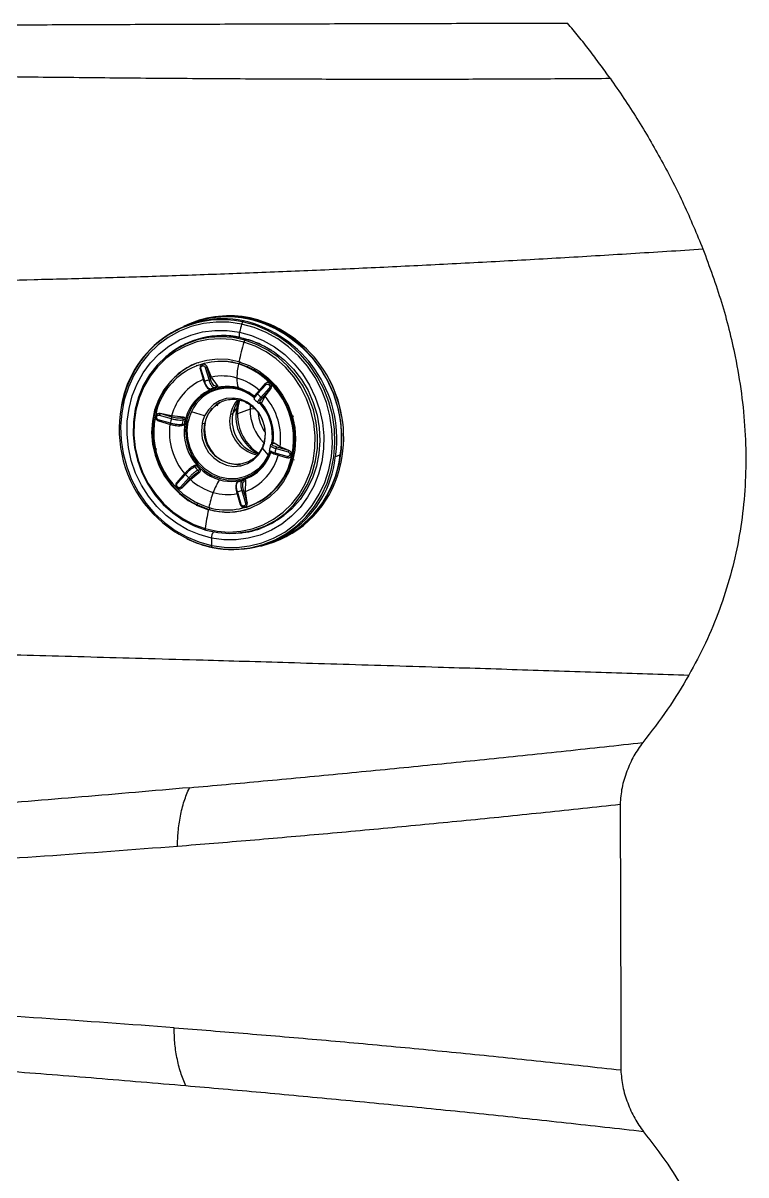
# Model space of a CAD drawing. Extents: x 939 to 1039, y 781 to 934.
# Drawn here: x 989.17 to 995.34, y 820.46 to 830.3 of the extents above; entities that cross this region are included whole.
import ezdxf

# ---------------------------------------------------------------- set-up
doc = ezdxf.new("R2010")
doc.units = 0
doc.header["$MEASUREMENT"] = 0
doc.layers.add('1', color=4, linetype='Continuous')

# ---------------------------------------------------------------- blocks, each defined once
blk = doc.blocks.new('Envoy')
at = {"layer": '1', "color": 3, "linetype": 'Continuous', "lineweight": 25}
for p, q in [((51.9738, 28.5681), (51.9325, 28.5535)), ((51.9869, 28.5768), (51.9725, 28.5717)), ((52.5181, 28.5911), (52.5037, 28.586)), ((51.9447, 28.4004), (51.9288, 28.3939)), ((52.4258, 28.424), (52.4094, 28.4175)), ((51.9984, 28.1997), (51.9913, 28.1969)), ((52.027, 28.1729), (52.0258, 28.1788)), ((52.0263, 28.1726), (52.0584, 28.064)), ((52.0654, 28.0658), (52.0333, 28.1744)), ((52.0452, 28.1983), (52.047, 28.1988)), ((52.0454, 28.2106), (52.0472, 28.2112)), ((52.07, 28.1849), (52.1021, 28.0763)), ((52.085, 28.1895), (52.0825, 28.195)), ((52.0825, 28.195), (52.0847, 28.1894)), ((52.0847, 28.1894), (52.085, 28.1895)), ((52.1168, 28.0808), (52.0847, 28.1894)), ((52.1242, 28.1021), (52.085, 28.1895)), ((52.1749, 28.0301), (52.1242, 28.1021)), ((52.5837, 28.0468), (52.5879, 28.0506)), ((52.1467, 28.0121), (52.1543, 28.0112)), ((52.1735, 28.0178), (52.1543, 28.0112)), ((52.1749, 28.0301), (52.1618, 28.0256)), ((52.5831, 28.0464), (52.5123, 27.9673)), ((52.5167, 27.9579), (52.5876, 28.037)), ((52.6162, 28.0079), (52.5453, 27.9287)), ((52.5576, 27.9219), (52.6285, 28.0011)), ((52.5809, 27.9378), (52.6288, 28.0011)), ((52.6135, 28.0369), (52.6149, 28.0355)), ((52.6243, 28.0463), (52.6257, 28.0449)), ((52.6319, 28.0057), (52.6285, 28.0011)), ((52.6285, 28.0011), (52.6288, 28.0011)), ((52.6288, 28.0011), (52.6319, 28.0057)), ((52.4549, 27.8619), (52.453, 27.8276)), ((52.537, 27.8798), (52.5524, 27.8842)), ((52.5541, 27.8862), (52.5413, 27.8825)), ((52.5541, 27.8862), (52.5809, 27.9378)), ((51.648, 27.7669), (51.6476, 27.765)), ((51.6549, 27.7611), (51.6553, 27.763)), ((51.6771, 27.7767), (51.7801, 27.7473)), ((51.6839, 27.7896), (51.678, 27.7905)), ((51.678, 27.7905), (51.6836, 27.7895)), ((51.6836, 27.7895), (51.6839, 27.7896)), ((51.7866, 27.7601), (51.6836, 27.7895)), ((51.7823, 27.7696), (51.6839, 27.7896)), ((51.8849, 27.7582), (51.7823, 27.7696)), ((51.8849, 27.7582), (51.8725, 27.753)), ((52.0639, 27.7699), (51.9512, 27.8047)), ((52.2845, 27.7825), (52.3051, 27.7904)), ((52.3051, 27.7904), (52.3385, 27.8376)), ((52.453, 27.8276), (52.3451, 27.7894)), ((52.4917, 27.8313), (52.453, 27.8276)), ((51.6708, 27.7273), (51.6654, 27.7294)), ((51.7719, 27.7077), (51.6689, 27.7371)), ((51.67, 27.7273), (51.773, 27.6978)), ((51.8722, 27.6963), (51.8901, 27.7014)), ((51.8992, 27.7457), (51.8808, 27.7381)), ((51.6488, 27.4941), (51.6506, 27.482)), ((52.558, 27.4916), (52.6081, 27.4346)), ((52.6539, 27.5383), (52.6383, 27.5318)), ((52.6449, 27.5323), (52.6573, 27.5375)), ((52.709, 27.5049), (52.6573, 27.5375)), ((52.6746, 27.4918), (52.7776, 27.4623)), ((52.7841, 27.4751), (52.6811, 27.5045)), ((52.7844, 27.4752), (52.709, 27.5049)), ((52.7844, 27.4752), (52.7841, 27.4751)), ((52.7841, 27.4751), (52.7895, 27.473)), ((52.7895, 27.473), (52.7844, 27.4752)), ((52.7694, 27.4227), (52.6664, 27.4521)), ((52.6675, 27.4423), (52.7705, 27.4129)), ((52.7769, 27.4119), (52.7713, 27.4129)), ((52.7916, 27.4384), (52.7912, 27.4364)), ((52.8057, 27.4366), (52.8053, 27.4347)), ((52.8096, 27.4344), (52.8171, 27.4369)), ((52.8203, 27.398), (52.8296, 27.3955)), ((53.1806, 27.4109), (53.1825, 27.4235)), ((53.1825, 27.4235), (53.1848, 27.442)), ((53.1825, 27.4235), (53.2237, 27.4381)), ((51.8967, 27.2801), (51.8258, 27.201)), ((51.8303, 27.1915), (51.9012, 27.2707)), ((51.9432, 27.2259), (52.0226, 27.2928)), ((51.9794, 27.3454), (51.9658, 27.3395)), ((51.9958, 27.3441), (51.9786, 27.3368)), ((52.0087, 27.3061), (52.0277, 27.3116)), ((52.0097, 27.289), (52.0226, 27.2928)), ((51.823, 27.1967), (51.8264, 27.2013)), ((51.833, 27.1625), (51.8316, 27.1639)), ((51.9297, 27.2415), (51.8589, 27.1624)), ((51.8712, 27.1556), (51.9421, 27.2347)), ((51.8715, 27.1557), (51.9432, 27.2259)), ((52.3667, 27.2148), (52.3498, 27.2086)), ((52.3885, 27.2197), (52.3833, 27.2146)), ((52.3885, 27.2197), (52.4077, 27.2265)), ((52.4027, 27.2115), (52.4158, 27.2161)), ((52.4132, 27.1254), (52.4158, 27.2161)), ((51.8274, 27.1572), (51.8288, 27.1558)), ((51.867, 27.1518), (51.8715, 27.1557)), ((51.8712, 27.1556), (51.867, 27.1518)), ((51.8715, 27.1557), (51.8712, 27.1556)), ((52.3374, 27.1213), (52.3695, 27.0127)), ((52.3765, 27.0145), (52.3444, 27.1231)), ((52.3811, 27.1336), (52.4132, 27.025)), ((52.4279, 27.0295), (52.3957, 27.1381)), ((52.4282, 27.0296), (52.4132, 27.1254)), ((52.0024, 27.0252), (51.9948, 26.9999)), ((52.0963, 26.9689), (52.1035, 26.9715)), ((52.4013, 27.0012), (52.3995, 27.0007)), ((52.4082, 26.9913), (52.4064, 26.9908)), ((52.4185, 26.9896), (52.4258, 26.9918)), ((52.4282, 27.0296), (52.4279, 27.0295)), ((52.4279, 27.0295), (52.4291, 27.0236)), ((52.4291, 27.0236), (52.4282, 27.0296)), ((52.6975, 26.886), (52.6838, 26.8811)), ((52.4939, 26.7971), (52.5103, 26.8021)), ((52.5971, 26.6755), (52.6383, 26.6901)), ((52.6397, 26.6863), (52.6541, 26.6914)), ((52.0604, 26.6651), (52.1253, 26.649))]:
    blk.add_line(p, q, dxfattribs=at)
at = {"layer": '1', "color": 3, "linetype": 'Continuous', "lineweight": 25, "flags": 128}
for points in [[(52.3808, 28.5554), (52.2719, 28.571), (52.1627, 28.5726), (52.0549, 28.5601), (51.9498, 28.5337), (51.8492, 28.4939), (51.7545, 28.4412), (51.667, 28.3764), (51.588, 28.3004), (51.5187, 28.2143), (51.4601, 28.1194), (51.413, 28.017), (51.3782, 27.9088), (51.3561, 27.7962), (51.347, 27.6808), (51.3512, 27.5644), (51.3685, 27.4487), (51.3986, 27.3354), (51.4412, 27.226), (51.4956, 27.1222), (51.561, 27.0256), (51.6365, 26.9374), (51.721, 26.8591), (51.8132, 26.7917), (51.9118, 26.7363), (52.0153, 26.6935), (52.1223, 26.6642)], [(52.1223, 26.6642), (52.2312, 26.6486), (52.3404, 26.6471), (52.4483, 26.6596), (52.5533, 26.6859), (52.6539, 26.7257), (52.7486, 26.7784), (52.8361, 26.8433), (52.9151, 26.9193), (52.9844, 27.0054), (53.043, 27.1003), (53.0901, 27.2026), (53.1249, 27.3108), (53.147, 27.4235), (53.1561, 27.5388), (53.1519, 27.6552), (53.1346, 27.7709), (53.1045, 27.8843), (53.0619, 27.9936), (53.0075, 28.0974), (52.9421, 28.1941), (52.8666, 28.2822), (52.7821, 28.3605), (52.6899, 28.4279), (52.5913, 28.4834), (52.4878, 28.5261), (52.3808, 28.5554)], [(52.1253, 26.649), (52.2361, 26.6332), (52.3473, 26.6316), (52.4571, 26.6443), (52.564, 26.6711), (52.6664, 26.7117), (52.7629, 26.7653), (52.852, 26.8313), (52.9323, 26.9087), (53.0029, 26.9963), (53.0626, 27.0929), (53.1105, 27.1971), (53.1459, 27.3073), (53.1685, 27.422), (53.1777, 27.5394), (53.1734, 27.6579), (53.1559, 27.7757), (53.1252, 27.8911), (53.0818, 28.0024), (53.0264, 28.1081), (52.9598, 28.2065), (52.883, 28.2962), (52.797, 28.3759), (52.7031, 28.4445), (52.6028, 28.501), (52.4973, 28.5445), (52.3884, 28.5744)], [(52.5437, 26.6586), (52.5538, 26.6609), (52.6602, 26.6939), (52.7613, 26.7404), (52.8559, 26.7999), (52.9424, 26.8716), (53.0197, 26.9542), (53.0865, 27.0467), (53.142, 27.1477), (53.1852, 27.2557), (53.2157, 27.3692), (53.2329, 27.4864), (53.2365, 27.6057), (53.2267, 27.7254), (53.2033, 27.8436), (53.1669, 27.9588), (53.118, 28.0691), (53.0572, 28.173), (52.9854, 28.269), (52.9038, 28.3556), (52.8134, 28.4316), (52.7156, 28.496), (52.6119, 28.5477), (52.5037, 28.586)], [(52.1221, 26.7271), (52.0187, 26.7558), (51.9188, 26.7978), (51.824, 26.8527), (51.7358, 26.9194), (51.6556, 26.9969), (51.5846, 27.0841), (51.524, 27.1795), (51.4747, 27.2816), (51.4376, 27.3889), (51.4131, 27.4996), (51.4017, 27.612), (51.4036, 27.7243), (51.4187, 27.8347), (51.4468, 27.9415), (51.4874, 28.0431), (51.5399, 28.1378), (51.6035, 28.2241), (51.6772, 28.3006), (51.7598, 28.3662), (51.85, 28.4199), (51.9464, 28.4607), (52.0475, 28.488), (52.1516, 28.5014), (52.2571, 28.5007), (52.3625, 28.486)], [(52.4094, 28.4175), (52.3073, 28.4393), (52.2041, 28.4468), (52.1016, 28.44), (52.0015, 28.4189), (51.9054, 28.3839), (51.8152, 28.3356), (51.7322, 28.2749), (51.6579, 28.2027), (51.5937, 28.1202), (51.5405, 28.029), (51.4993, 27.9306), (51.4709, 27.8266), (51.4556, 27.7188), (51.4538, 27.6091), (51.4655, 27.4994), (51.4904, 27.3915), (51.5282, 27.2873), (51.5783, 27.1885), (51.6396, 27.0969), (51.7113, 27.014), (51.7921, 26.9412), (51.8805, 26.8798), (51.9752, 26.8309), (52.0744, 26.7952)], [(52.3625, 28.486), (52.4659, 28.4573), (52.5658, 28.4152), (52.6606, 28.3604), (52.7488, 28.2937), (52.829, 28.2161), (52.9, 28.129), (52.9606, 28.0336), (53.0098, 27.9314), (53.047, 27.8242), (53.0714, 27.7135), (53.0828, 27.6011), (53.081, 27.4888), (53.0659, 27.3784), (53.0378, 27.2715), (52.9972, 27.17), (52.9446, 27.0753), (52.881, 26.989), (52.8073, 26.9124), (52.7247, 26.8468), (52.6345, 26.7932), (52.5382, 26.7524), (52.4371, 26.7251), (52.333, 26.7116), (52.2274, 26.7123), (52.1221, 26.7271)], [(52.3625, 28.486), (52.3606, 28.4769), (52.3595, 28.4679), (52.3592, 28.4596), (52.3598, 28.4523), (52.3612, 28.4465), (52.3633, 28.4425), (52.3661, 28.4405), (52.3693, 28.4406)], [(52.3995, 28.4005), (52.2993, 28.4219), (52.1979, 28.4293), (52.0972, 28.4226), (51.9989, 28.4019), (51.9046, 28.3676), (51.8159, 28.3201), (51.7344, 28.2604), (51.6615, 28.1895), (51.5984, 28.1086), (51.5462, 28.019), (51.5058, 27.9223), (51.4778, 27.8202), (51.4628, 27.7144), (51.4611, 27.6067), (51.4725, 27.4989), (51.497, 27.3929), (51.5342, 27.2906), (51.5833, 27.1936), (51.6436, 27.1036), (51.714, 27.0222), (51.7933, 26.9507), (51.8801, 26.8904), (51.9731, 26.8423), (52.0705, 26.8073)], [(52.0705, 26.8073), (52.1708, 26.7859), (52.2721, 26.7784), (52.3728, 26.7851), (52.4712, 26.8058), (52.5655, 26.8402), (52.6541, 26.8876), (52.7356, 26.9473), (52.8085, 27.0182), (52.8716, 27.0992), (52.9238, 27.1887), (52.9643, 27.2854), (52.9922, 27.3876), (53.0072, 27.4934), (53.009, 27.6011), (52.9975, 27.7089), (52.973, 27.8148), (52.9359, 27.9172), (52.8868, 28.0142), (52.8265, 28.1042), (52.7561, 28.1856), (52.6768, 28.2571), (52.5899, 28.3174), (52.497, 28.3654), (52.3995, 28.4005)], [(52.0744, 26.7952), (52.1765, 26.7733), (52.2797, 26.7658), (52.3822, 26.7726), (52.4823, 26.7937), (52.5784, 26.8287), (52.6687, 26.877), (52.7516, 26.9378), (52.8259, 27.01), (52.8901, 27.0924), (52.9433, 27.1836), (52.9845, 27.282), (53.0129, 27.386), (53.0282, 27.4938), (53.03, 27.6035), (53.0183, 27.7132), (52.9934, 27.8211), (52.9556, 27.9254), (52.9055, 28.0241), (52.8442, 28.1158), (52.7725, 28.1987), (52.6917, 28.2714), (52.6033, 28.3328), (52.5086, 28.3818), (52.4094, 28.4175)], [(52.3693, 28.4406), (52.4708, 28.4122), (52.5687, 28.3701), (52.6612, 28.315), (52.7467, 28.2478), (52.8239, 28.1698), (52.8914, 28.0822), (52.9479, 27.9865), (52.9927, 27.8845), (53.0248, 27.7777), (53.0438, 27.6682), (53.0493, 27.5576), (53.0412, 27.448), (53.0197, 27.3411), (52.9851, 27.2389), (52.9381, 27.1431), (52.8794, 27.0552), (52.81, 26.9769), (52.7311, 26.9095), (52.6441, 26.854), (52.5504, 26.8115), (52.4518, 26.7827), (52.3497, 26.7681), (52.3093, 26.7663)], [(52.3573, 28.233), (52.2663, 28.2516), (52.1745, 28.2555), (52.0838, 28.2449), (51.9962, 28.2199), (51.9139, 28.1811), (51.8385, 28.1293), (51.7718, 28.0657), (51.7153, 27.9917), (51.6701, 27.909), (51.6375, 27.8194), (51.618, 27.7249), (51.6121, 27.6277), (51.6199, 27.5298), (51.6413, 27.4336), (51.6757, 27.3411), (51.7225, 27.2544), (51.7805, 27.1754), (51.8486, 27.106), (51.925, 27.0476), (52.0082, 27.0016), (52.0963, 26.9689)], [(52.027, 28.1729), (52.0264, 28.1727), (52.0263, 28.1726), (52.0265, 28.1726), (52.0272, 28.1727), (52.0283, 28.173), (52.0297, 28.1734), (52.0314, 28.1739), (52.0333, 28.1744)], [(52.3573, 28.233), (52.4454, 28.2004), (52.5286, 28.1544), (52.6051, 28.096), (52.6731, 28.0265), (52.7311, 27.9476), (52.7779, 27.8609), (52.8124, 27.7684), (52.8338, 27.6721), (52.8416, 27.5743), (52.8357, 27.4771), (52.8162, 27.3826), (52.7835, 27.293), (52.7384, 27.2103), (52.6819, 27.1363), (52.6152, 27.0727), (52.5398, 27.0209), (52.4574, 26.9821), (52.3699, 26.957), (52.2792, 26.9464), (52.1873, 26.9504), (52.0963, 26.9689)], [(52.5786, 27.5543), (52.5848, 27.6187), (52.5774, 27.6837), (52.5567, 27.746), (52.5237, 27.8026), (52.4801, 27.8507), (52.4281, 27.8877), (52.3702, 27.912), (52.3094, 27.9222), (52.2486, 27.9179), (52.191, 27.8992), (52.1394, 27.8672), (52.0963, 27.8234), (52.0639, 27.7699)], [(52.171, 27.8578), (52.1829, 27.8762), (52.1858, 27.8801)], [(52.3385, 27.8376), (52.3589, 27.9041), (52.3617, 27.9105)], [(52.3451, 27.7894), (52.3526, 27.8612), (52.3642, 27.9052)], [(51.911, 27.7226), (51.9025, 27.6457), (51.9084, 27.5678), (51.9285, 27.4917), (51.9618, 27.4206), (52.0073, 27.3571), (52.063, 27.3035), (52.127, 27.2621), (52.1967, 27.2344), (52.2694, 27.2215), (52.3423, 27.2237), (52.4128, 27.2412), (52.4779, 27.2732), (52.5353, 27.3184), (52.5828, 27.3751), (52.6184, 27.4412), (52.627, 27.4636)], [(52.6081, 27.4346), (52.5716, 27.3724), (52.5243, 27.3194), (52.4677, 27.2777), (52.4041, 27.2489), (52.3358, 27.2339), (52.2654, 27.2334), (52.1956, 27.2474), (52.1288, 27.2753), (52.0678, 27.3162), (52.0147, 27.3684), (51.9715, 27.4301), (51.9399, 27.4989), (51.921, 27.5722), (51.9156, 27.6473), (51.9238, 27.7213)], [(52.0433, 27.7072), (52.0371, 27.6428), (52.0445, 27.5778), (52.0652, 27.5155), (52.0982, 27.4589), (52.1418, 27.4108), (52.1938, 27.3738), (52.2517, 27.3495), (52.3125, 27.3393), (52.3733, 27.3436), (52.4309, 27.3623), (52.4826, 27.3943), (52.5256, 27.4381), (52.558, 27.4916)], [(52.4491, 27.3846), (52.4377, 27.3789), (52.3826, 27.3607), (52.3245, 27.3562), (52.2662, 27.3657), (52.2107, 27.3887), (52.1608, 27.424), (52.119, 27.4699), (52.0873, 27.524), (52.0674, 27.5837), (52.0602, 27.6459), (52.0662, 27.7076)]]:
    blk.add_lwpolyline(points, dxfattribs=at)
at = {"layer": '1', "color": 3, "linetype": 'Continuous', "lineweight": 25}
for centre, radius, start, end in [((52.2269, 27.7164), 0.8838, 78.88545, 173.38563), ((52.2122, 27.7359), 0.8568, 78.13385, 149.71722), ((52.2606, 27.7541), 0.8666, 73.7077, 115.81332), ((52.2597, 27.7543), 0.8626, 78.03988, 109.36157), ((52.2747, 27.7539), 0.8718, 73.79002, 109.27889), ((54.7764, 27.8866), 2.4872, 164.40077, 166.0561), ((52.46, 28.5345), 0.0819, 150.87787, 165.18225), ((52.4066, 28.5657), 0.0201, 117.71763, 154.66812), ((52.1551, 27.5741), 1.0381, 352.68916, 76.51315), ((52.1949, 27.5875), 1.0396, 351.7406, 76.44709), ((52.2026, 27.5897), 1.0499, 348.15546, 72.51043), ((52.2164, 27.7239), 0.7328, 77.95912, 128.53312), ((52.2194, 27.7167), 0.7368, 73.72931, 111.8855), ((52.2167, 27.7296), 0.7278, 109.50211, 126.24466), ((54.9367, 27.6724), 2.6396, 163.98739, 167.73636), ((52.4274, 28.3956), 0.0283, 129.50637, 170.08864), ((52.2067, 27.659), 0.7958, 63.75221, 74.01887), ((52.1944, 27.6333), 0.8241, 57.43936, 63.77372), ((52.3689, 27.6523), 1.0343, 150.09271, 252.64489), ((52.2008, 27.6697), 0.5655, 74.34676, 170.04049), ((52.0587, 28.2042), 0.0148, 154.07313, 203.72732), ((52.0605, 28.2047), 0.0148, 154.0748, 203.72429), ((51.9747, 28.5234), 0.3517, 285.73001, 288.22928), ((52.9721, 28.0844), 0.6322, 168.1515, 179.1416), ((52.1521, 27.573), 0.672, 348.09514, 72.57081), ((54.7818, 27.7104), 2.4737, 167.74263, 168.18256), ((52.2283, 27.6548), 0.4605, 112.31424, 165.56294), ((52.0504, 28.1092), 0.0459, 280.05723, 289.1072), ((52.1988, 27.6688), 0.4188, 103.34028, 108.56575), ((52.0075, 28.4124), 0.3491, 285.72048, 288.23849), ((52.2154, 27.6632), 0.4483, 73.86299, 101.7388), ((52.5621, 28.0845), 0.2224, 177.58532, 199.76333), ((52.2019, 27.6181), 0.4953, 47.74336, 73.81316), ((52.1744, 27.5824), 1.0769, 9.93489, 29.05036), ((52.2549, 27.6614), 0.3614, 74.27345, 170.11382), ((52.2614, 27.6593), 0.3561, 49.8538, 169.75315), ((52.2653, 27.6624), 0.3449, 50.33328, 155.64144), ((52.2313, 27.6685), 0.3512, 102.66667, 109.23869), ((52.2417, 27.6269), 0.3982, 50.94811, 73.78079), ((52.5213, 27.9658), 0.00918, 170.89627, 240.04242), ((52.1671, 27.5869), 0.5098, 42.10713, 46.69159), ((52.5909, 28.044), 0.00773, 158.794, 244.93835), ((52.6509, 28.0048), 0.0493, 122.58212, 139.26666), ((52.6523, 28.0033), 0.0493, 122.5862, 139.27123), ((52.6303, 28.0189), 0.0179, 217.8977, 264.24159), ((52.3192, 27.6592), 0.2576, 118.99279, 169.17241), ((52.5451, 27.7328), 0.2653, 137.86401, 169.19691), ((52.5676, 27.7401), 0.2673, 140.38746, 169.16125), ((52.2244, 27.6002), 0.4192, 351.12063, 41.2863), ((52.2193, 27.5984), 0.43, 351.20024, 41.54013), ((52.5594, 27.9397), 0.0179, 217.88885, 264.25995), ((52.2139, 27.5965), 0.4395, 351.86218, 40.99347), ((52.1657, 27.5795), 0.5485, 352.17625, 40.7897), ((52.4086, 27.677), 0.7827, 172.83552, 175.72754), ((52.3014, 27.6289), 0.672, 168.09521, 252.57065), ((51.6551, 27.7701), 0.00908, 214.62124, 268.62337), ((51.6547, 27.7699), 0.00693, 202.33005, 275.15309), ((51.6971, 27.7746), 0.0201, 132.01447, 173.82638), ((51.8001, 27.7451), 0.0201, 132.01168, 173.8324), ((52.3015, 27.6437), 0.3855, 155.32176, 168.39055), ((52.3274, 27.6488), 0.29, 155.32176, 168.39051), ((52.5695, 27.723), 0.2912, 168.204, 259.53162), ((52.592, 27.7308), 0.293, 168.27463, 257.05487), ((52.694, 27.7667), 0.3625, 168.72168, 242.45168), ((52.3326, 27.8393), 0.0514, 269.65326, 284.05084), ((52.7426, 27.7837), 0.3976, 179.17333, 236.80438), ((52.8548, 27.8234), 0.4019, 179.39393, 224.7146), ((52.8749, 27.8304), 0.3564, 186.21904, 212.78957), ((52.1845, 27.5857), 0.6563, 7.05062, 15.42222), ((51.6786, 27.7332), 0.0104, 157.97012, 214.48013), ((52.3125, 27.6311), 0.5485, 172.17615, 220.78981), ((51.7776, 27.7037), 0.00696, 144.92299, 236.66528), ((52.2634, 27.6268), 0.4981, 166.00411, 170.6599), ((52.2857, 27.6327), 0.4184, 165.40904, 171.25552), ((52.3202, 27.6351), 0.4304, 168.15516, 252.51078), ((52.3038, 27.6391), 0.4184, 165.24031, 171.42422), ((51.8813, 27.3814), 0.3426, 85.03495, 87.06295), ((51.8752, 27.311), 0.4131, 83.24344, 85.03458), ((52.0538, 27.7668), 0.0605, 260.022, 281.79537), ((52.3515, 27.6458), 0.2899, 167.10137, 273.79007), ((52.3837, 27.6565), 0.3196, 171.49556, 226.53583), ((52.0658, 27.7107), 0.00313, 276.53446, 356.23835), ((52.581, 27.5604), 0.00654, 189.73926, 248.56222), ((52.2892, 27.5698), 0.359, 254.09334, 342.22059), ((52.2945, 27.6127), 0.29, 335.32198, 348.39029), ((52.2629, 27.5936), 0.38, 335.27649, 341.05602), ((52.1832, 27.5726), 0.4979, 346.00305, 350.66082), ((52.6946, 27.4896), 0.0201, 132.01055, 173.83135), ((52.7976, 27.4602), 0.0201, 132.01539, 173.83077), ((52.2527, 27.5322), 0.5655, 254.34687, 350.0405), ((52.3027, 27.5127), 0.8838, 258.88562, 353.38554), ((52.2505, 27.5555), 0.4598, 290.71392, 345.58257), ((52.2505, 27.5404), 0.5759, 287.71243, 349.64302), ((52.3215, 27.5411), 0.9081, 290.42296, 353.48905), ((52.3421, 27.5389), 0.9031, 290.2083, 349.49472), ((52.6761, 27.4482), 0.0104, 157.97188, 214.48175), ((52.7751, 27.4187), 0.00696, 144.92788, 236.66039), ((52.8031, 27.4744), 0.0398, 252.56025, 273.14101), ((52.8035, 27.4763), 0.0398, 252.56025, 273.14101), ((51.9045, 27.2777), 0.00773, 158.7852, 244.94715), ((52.2796, 27.6127), 0.51, 222.10796, 226.69047), ((52.2993, 27.6208), 0.4284, 221.5232, 227.27676), ((52.3173, 27.6271), 0.4283, 221.35632, 227.44352), ((51.8349, 27.1995), 0.00918, 170.89914, 240.03955), ((51.8396, 27.1544), 0.0125, 130.08139, 166.99067), ((51.9439, 27.2525), 0.0179, 217.89008, 264.25871), ((52.2763, 27.5925), 0.4953, 227.74352, 253.81247), ((52.7133, 26.9027), 0.6137, 148.36692, 159.57946), ((52.2727, 27.5513), 0.3512, 282.66656, 289.23868), ((52.2907, 27.5582), 0.3518, 282.48167, 289.42278), ((51.836, 27.1564), 0.00679, 116.26376, 186.61535), ((51.873, 27.1734), 0.0179, 217.88969, 264.25853), ((52.9506, 26.8068), 0.8695, 159.11364, 167.99118), ((52.2629, 27.5481), 0.4489, 253.87258, 280.12596), ((52.3231, 27.1903), 0.0704, 281.63507, 287.52877), ((52.2476, 27.5311), 0.4193, 283.34327, 288.56276), ((52.2847, 27.4754), 0.3552, 285.74221, 288.21708), ((54.3021, 26.5342), 2.2482, 168.85175, 173.02451), ((54.4695, 26.5085), 2.4109, 168.48038, 168.92826), ((52.2643, 27.5238), 0.5752, 253.77054, 289.29858), ((52.3614, 27.0581), 0.0461, 280.07823, 289.08561), ((52.4129, 27.0026), 0.0135, 188.14012, 241.11959), ((52.4147, 27.0031), 0.0135, 188.15075, 241.11532), ((52.3168, 27.3669), 0.3552, 285.74236, 288.21694), ((52.3003, 27.4929), 0.722, 286.91135, 300.59956), ((52.2955, 27.5012), 0.7316, 300.59371, 307.4516), ((52.0776, 26.8029), 0.00835, 148.14554, 247.3497), ((52.2037, 26.73), 0.0816, 142.48475, 182.01182), ((52.2997, 27.4956), 0.7286, 273.26354, 289.46288), ((52.3235, 27.5557), 0.9301, 243.82946, 258.14506), ((53.791, 26.7017), 1.6691, 179.12664, 181.2866), ((52.1578, 26.6633), 0.0355, 178.52963, 203.65728), ((52.1307, 26.6509), 0.00571, 199.20866, 287.23691)]:
    blk.add_arc(centre, radius, start, end, dxfattribs=at)
for points, knots in [([(49.7229, 31.1086), (49.9441, 31.1096), (50.3836, 31.1115), (51.0508, 31.1143), (51.7247, 31.1169), (52.4036, 31.1193), (53.0903, 31.1214), (53.781, 31.1234), (54.4735, 31.1251), (54.9358, 31.1263), (55.1643, 31.1269)], [0, 0, 0, 0, 0.125953, 0.250333, 0.373983, 0.500263, 0.624288, 0.74976, 0.876314, 1, 1, 1, 1]), ([(55.3515, 30.8948), (55.3209, 30.9341), (55.2598, 31.0125), (55.1961, 31.0888), (55.1643, 31.1269)], [0, 0, 0, 0, 0.501215, 1, 1, 1, 1]), ([(55.5286, 30.6549), (55.4997, 30.6954), (55.4419, 30.7763), (55.3816, 30.8553), (55.3515, 30.8948)], [0, 0, 0, 0, 0.5009455, 1, 1, 1, 1]), ([(49.7751, 30.6768), (50.006, 30.6739), (50.4658, 30.6681), (51.165, 30.6607), (51.8744, 30.6545), (52.5451, 30.6505), (53.1746, 30.6483), (53.7609, 30.6477), (54.3513, 30.6486), (54.9428, 30.6509), (55.3343, 30.6536), (55.5286, 30.6549)], [0, 0, 0, 0, 0.125207, 0.249259, 0.372901, 0.499389, 0.599067, 0.698429, 0.800732, 0.90107, 1, 1, 1, 1]), ([(55.5286, 30.6549), (55.6065, 30.5408), (55.7626, 30.3121), (55.9711, 29.9521), (56.1617, 29.5815), (56.2682, 29.3249), (56.3214, 29.1968)], [0, 0, 0, 0, 0.249055, 0.499274, 0.749828, 1, 1, 1, 1]), ([(49.6315, 28.9146), (49.7916, 28.9178), (50.1131, 28.9241), (50.6081, 28.9354), (51.119, 28.9486), (51.6491, 28.9645), (52.1988, 28.9833), (52.7646, 29.0053), (53.3402, 29.0302), (53.9227, 29.058), (54.5105, 29.0885), (55.1057, 29.1218), (55.7101, 29.1578), (56.116, 29.1837), (56.3214, 29.1968)], [0, 0, 0, 0, 0.080984, 0.16258, 0.244934, 0.328192, 0.41231, 0.496978, 0.581113, 0.664028, 0.747216, 0.830363, 0.914183, 1, 1, 1, 1]), ([(56.3214, 29.1968), (56.3768, 29.046), (56.4872, 28.7453), (56.5906, 28.3305), (56.6531, 27.9633), (56.684, 27.6467), (56.6911, 27.3306), (56.6732, 27.0177), (56.6298, 26.7098), (56.5607, 26.4081), (56.4658, 26.1139), (56.3477, 25.8278), (56.2499, 25.6463), (56.201, 25.5556)], [0, 0, 0, 0, 0.127989, 0.25535, 0.339956, 0.424413, 0.508154, 0.591134, 0.673217, 0.754763, 0.836536, 0.918263, 1, 1, 1, 1]), ([(52.0138, 28.2257), (52.0121, 28.2253), (51.9718, 28.2154), (51.8999, 28.1737), (51.804, 28.1011), (51.726, 28.0064), (51.6656, 27.8974), (51.644, 27.8159), (51.6332, 27.7752)], [0, 0, 0, 0, 0.008631, 0.206905, 0.405178, 0.603452, 0.801725, 1, 1, 1, 1]), ([(52.0454, 28.2106), (52.0423, 28.2094), (52.0362, 28.2068), (52.0295, 28.199), (52.0254, 28.1893), (52.0257, 28.1823), (52.0258, 28.1788)], [0, 0, 0, 0, 0.247562, 0.500847, 0.753641, 1, 1, 1, 1]), ([(52.0333, 28.1744), (52.0328, 28.1773), (52.0318, 28.183), (52.0347, 28.1905), (52.0393, 28.1959), (52.0432, 28.1975), (52.0452, 28.1983)], [0, 0, 0, 0, 0.279508, 0.559006, 0.779422, 1, 1, 1, 1]), ([(52.047, 28.1988), (52.0496, 28.1991), (52.055, 28.1999), (52.0622, 28.1965), (52.0675, 28.1912), (52.0692, 28.187), (52.07, 28.1849)], [0, 0, 0, 0, 0.27965, 0.559224, 0.779583, 1, 1, 1, 1]), ([(52.0824, 28.195), (52.0804, 28.1979), (52.0763, 28.2039), (52.0672, 28.2098), (52.0571, 28.2128), (52.0505, 28.2117), (52.0472, 28.2112)], [0, 0, 0, 0, 0.2466048, 0.4993863, 0.7525832, 1, 1, 1, 1]), ([(52.2109, 28.2367), (52.2221, 28.2373), (52.2721, 28.24), (52.3219, 28.2271), (52.3606, 28.217)], [0, 0, 0, 0, 0.222864, 1, 1, 1, 1]), ([(52.3606, 28.217), (52.3983, 28.2038), (52.4737, 28.1774), (52.5762, 28.1095), (52.666, 28.0238), (52.7391, 27.9215), (52.7928, 27.8071), (52.8247, 27.6849), (52.8354, 27.5592), (52.8232, 27.4776), (52.8171, 27.4369)], [0, 0, 0, 0, 0.125, 0.25, 0.375, 0.5, 0.625, 0.75, 0.875, 1, 1, 1, 1]), ([(52.0584, 28.0647), (52.0599, 28.06), (52.063, 28.0506), (52.0709, 28.0331), (52.0826, 28.0143), (52.0952, 28.0027), (52.1048, 27.9987), (52.1092, 27.9993), (52.1114, 27.9996)], [0, 0, 0, 0, 0.124401, 0.246949, 0.491209, 0.740232, 0.868359, 1, 1, 1, 1]), ([(52.1156, 28.0001), (52.1117, 28), (52.104, 27.9998), (52.0896, 28.014), (52.0755, 28.0366), (52.0688, 28.0561), (52.0654, 28.0658)], [0, 0, 0, 0, 0.2499742, 0.4999659, 0.7499696, 1, 1, 1, 1]), ([(52.1021, 28.0763), (52.1055, 28.0666), (52.1122, 28.047), (52.1262, 28.0247), (52.1384, 28.0122), (52.1448, 28.0122), (52.1467, 28.0121)], [0, 0, 0, 0, 0.291246, 0.582467, 0.873666, 1, 1, 1, 1]), ([(52.1618, 28.0256), (52.1581, 28.0254), (52.1507, 28.025), (52.1377, 28.0368), (52.1254, 28.056), (52.1197, 28.0725), (52.1168, 28.0808)], [0, 0, 0, 0, 0.249817, 0.500226, 0.750496, 1, 1, 1, 1]), ([(52.6243, 28.0463), (52.6216, 28.0485), (52.6162, 28.0531), (52.6062, 28.0558), (52.5961, 28.0553), (52.5906, 28.0522), (52.5879, 28.0506)], [0, 0, 0, 0, 0.247561, 0.500835, 0.753648, 1, 1, 1, 1]), ([(52.1618, 28.0256), (52.162, 28.0248), (52.1623, 28.0233), (52.1622, 28.0202), (52.161, 28.0165), (52.1587, 28.0135), (52.1563, 28.0118), (52.155, 28.0114), (52.1543, 28.0112)], [0, 0, 0, 0, 0.124696, 0.249332, 0.499986, 0.750656, 0.875264, 1, 1, 1, 1]), ([(52.1735, 28.0178), (52.1742, 28.018), (52.1756, 28.0184), (52.1771, 28.0195), (52.1781, 28.0208), (52.1786, 28.023), (52.1781, 28.0262), (52.176, 28.0288), (52.1749, 28.0301)], [0, 0, 0, 0, 0.094202, 0.19049, 0.298267, 0.424503, 0.701604, 1, 1, 1, 1]), ([(52.4894, 27.9135), (52.4892, 27.9135), (52.4866, 27.9133), (52.4895, 27.9213), (52.4986, 27.9365), (52.5107, 27.9508), (52.5167, 27.9579)], [0, 0, 0, 0, 0.034426, 0.356264, 0.678119, 1, 1, 1, 1]), ([(52.5123, 27.9666), (52.5078, 27.9608), (52.4986, 27.9491), (52.49, 27.933), (52.4859, 27.9199), (52.4879, 27.9156), (52.4889, 27.9134)], [0, 0, 0, 0, 0.245471, 0.49271, 0.744634, 1, 1, 1, 1]), ([(52.5128, 27.9677), (52.5077, 27.9617), (52.4973, 27.9496), (52.4891, 27.9368), (52.4867, 27.9301), (52.4893, 27.9305), (52.4899, 27.9305)], [0, 0, 0, 0, 0.306049, 0.612821, 0.919512, 1, 1, 1, 1]), ([(52.5876, 28.037), (52.5897, 28.0388), (52.5938, 28.0423), (52.6015, 28.0431), (52.6084, 28.0412), (52.6118, 28.0384), (52.6135, 28.0369)], [0, 0, 0, 0, 0.279486, 0.559005, 0.779428, 1, 1, 1, 1]), ([(52.6149, 28.0355), (52.6167, 28.0332), (52.6202, 28.0286), (52.6214, 28.0204), (52.6199, 28.0131), (52.6174, 28.0096), (52.6162, 28.0079)], [0, 0, 0, 0, 0.279663, 0.559229, 0.779591, 1, 1, 1, 1]), ([(52.6319, 28.0057), (52.6331, 28.0088), (52.6357, 28.015), (52.6355, 28.0259), (52.6325, 28.0365), (52.6279, 28.0421), (52.6257, 28.0449)], [0, 0, 0, 0, 0.246617, 0.499392, 0.752578, 1, 1, 1, 1]), ([(52.0689, 27.7098), (52.0711, 27.719), (52.0777, 27.7467), (52.0968, 27.7895), (52.1244, 27.8303), (52.1473, 27.8494), (52.1564, 27.8569)], [0, 0, 0, 0, 0.156887, 0.473355, 0.79077, 1, 1, 1, 1]), ([(52.1564, 27.8569), (52.1609, 27.8613), (52.1724, 27.8726), (52.1869, 27.8793), (52.1958, 27.8834)], [0, 0, 0, 0, 0.386181, 1, 1, 1, 1]), ([(52.1958, 27.8834), (52.2028, 27.8876), (52.2253, 27.901), (52.2688, 27.9115), (52.3231, 27.9144), (52.3778, 27.9043), (52.4299, 27.8823), (52.4772, 27.8494), (52.5175, 27.807), (52.5491, 27.7571), (52.5707, 27.7018), (52.5813, 27.6437), (52.581, 27.5955), (52.5761, 27.568), (52.5745, 27.5593)], [0, 0, 0, 0, 0.042009, 0.134423, 0.226995, 0.319387, 0.411425, 0.503074, 0.594389, 0.685454, 0.776353, 0.867152, 0.957905, 1, 1, 1, 1]), ([(52.4881, 27.9139), (52.4963, 27.9061), (52.5068, 27.896), (52.5166, 27.885), (52.5188, 27.8826)], [0, 0, 0, 0, 0.779381, 1, 1, 1, 1]), ([(52.5453, 27.9287), (52.5392, 27.9216), (52.527, 27.9075), (52.518, 27.8922), (52.5151, 27.8841), (52.518, 27.8839), (52.5182, 27.8838)], [0, 0, 0, 0, 0.326363, 0.652699, 0.979007, 1, 1, 1, 1]), ([(52.518, 27.8837), (52.5201, 27.8819), (52.5243, 27.8782), (52.5316, 27.8788), (52.5353, 27.8792)], [0, 0, 0, 0, 0.497747, 1, 1, 1, 1]), ([(52.5413, 27.8825), (52.5386, 27.8822), (52.5331, 27.8817), (52.5343, 27.8901), (52.5423, 27.9039), (52.5525, 27.9159), (52.5576, 27.9219)], [0, 0, 0, 0, 0.249812, 0.500221, 0.750503, 1, 1, 1, 1]), ([(52.5525, 27.8841), (52.5526, 27.8841), (52.5535, 27.8841), (52.5538, 27.8852), (52.5541, 27.8862)], [0, 0, 0, 0, 0.100918, 1, 1, 1, 1]), ([(51.6332, 27.7752), (51.6269, 27.7332), (51.6143, 27.6491), (51.6254, 27.5196), (51.6582, 27.3938), (51.7136, 27.2759), (51.7888, 27.1705), (51.8813, 27.0822), (51.987, 27.0122), (52.0647, 26.9851), (52.1035, 26.9715)], [0, 0, 0, 0, 0.125, 0.25, 0.374999, 0.5, 0.625, 0.75, 0.875, 1, 1, 1, 1]), ([(51.6479, 27.7653), (51.6475, 27.7618), (51.6467, 27.7547), (51.6502, 27.7442), (51.6563, 27.735), (51.6624, 27.7313), (51.6654, 27.7294)], [0, 0, 0, 0, 0.247543, 0.500838, 0.753652, 1, 1, 1, 1]), ([(51.6478, 27.7644), (51.6475, 27.7625), (51.6469, 27.7587), (51.6476, 27.7509), (51.651, 27.7416), (51.6574, 27.7342), (51.6637, 27.7299), (51.6673, 27.7286), (51.6691, 27.7279)], [0, 0, 0, 0, 0.127853, 0.252916, 0.498998, 0.745565, 0.871228, 1, 1, 1, 1]), ([(51.678, 27.7905), (51.6746, 27.7903), (51.6677, 27.7899), (51.6586, 27.7849), (51.6514, 27.7773), (51.6493, 27.7706), (51.6483, 27.7673)], [0, 0, 0, 0, 0.246603, 0.499384, 0.75259, 1, 1, 1, 1]), ([(51.6689, 27.7371), (51.6664, 27.7382), (51.6612, 27.7404), (51.6564, 27.7471), (51.6542, 27.7544), (51.6546, 27.7588), (51.6549, 27.7611)], [0, 0, 0, 0, 0.279483, 0.559005, 0.779422, 1, 1, 1, 1]), ([(51.6553, 27.763), (51.6562, 27.7657), (51.658, 27.771), (51.6641, 27.7758), (51.6708, 27.7778), (51.675, 27.7771), (51.6771, 27.7767)], [0, 0, 0, 0, 0.279658, 0.559232, 0.779585, 1, 1, 1, 1]), ([(51.8725, 27.753), (51.8683, 27.7519), (51.8599, 27.7497), (51.8376, 27.7503), (51.8117, 27.7537), (51.795, 27.758), (51.7866, 27.7601)], [0, 0, 0, 0, 0.2498246, 0.5002252, 0.7504967, 1, 1, 1, 1]), ([(51.8992, 27.7457), (51.8994, 27.7464), (51.8997, 27.748), (51.8992, 27.7502), (51.898, 27.7523), (51.8956, 27.7548), (51.8913, 27.7573), (51.8871, 27.7579), (51.8849, 27.7582)], [0, 0, 0, 0, 0.0942329, 0.1905022, 0.2982965, 0.4245178, 0.7016111, 1, 1, 1, 1]), ([(52.8228, 27.7698), (52.8217, 27.7695), (52.8195, 27.7688), (52.8175, 27.7661), (52.8167, 27.7631), (52.817, 27.7612), (52.8172, 27.7603)], [0, 0, 0, 0, 0.279185, 0.560791, 0.782305, 1, 1, 1, 1]), ([(51.8722, 27.6963), (51.8674, 27.6955), (51.8578, 27.6941), (51.8317, 27.6957), (51.8014, 27.7001), (51.7817, 27.7051), (51.7719, 27.7077)], [0, 0, 0, 0, 0.24998, 0.499965, 0.749971, 1, 1, 1, 1]), ([(51.7738, 27.6979), (51.7821, 27.6957), (51.7988, 27.6913), (51.8246, 27.6872), (51.8466, 27.6855), (51.8548, 27.6868), (51.8589, 27.6874)], [0, 0, 0, 0, 0.249775, 0.500141, 0.750448, 1, 1, 1, 1]), ([(51.7801, 27.7473), (51.7899, 27.7448), (51.8096, 27.7397), (51.8399, 27.7353), (51.8661, 27.7341), (51.8759, 27.7368), (51.8808, 27.7381)], [0, 0, 0, 0, 0.250028, 0.500031, 0.750019, 1, 1, 1, 1]), ([(51.8589, 27.6874), (51.8598, 27.6872), (51.8617, 27.6868), (51.8636, 27.6872), (51.8646, 27.6874)], [0, 0, 0, 0, 0.481456, 1, 1, 1, 1]), ([(51.8646, 27.6874), (51.8656, 27.6878), (51.8675, 27.6885), (51.8699, 27.6907), (51.8715, 27.6933), (51.872, 27.6953), (51.8722, 27.6963)], [0, 0, 0, 0, 0.259415, 0.518944, 0.768461, 1, 1, 1, 1]), ([(51.8659, 27.688), (51.8661, 27.688), (51.8703, 27.6892), (51.8744, 27.6904), (51.8784, 27.6916)], [0, 0, 0, 0, 0.042761, 1, 1, 1, 1]), ([(51.8725, 27.753), (51.8732, 27.7527), (51.8746, 27.7522), (51.8771, 27.7504), (51.8796, 27.7473), (51.8809, 27.7435), (51.8812, 27.7403), (51.881, 27.7388), (51.8808, 27.7381)], [0, 0, 0, 0, 0.124736, 0.249358, 0.500008, 0.750681, 0.875299, 1, 1, 1, 1]), ([(51.8785, 27.6915), (51.8803, 27.692), (51.883, 27.6928), (51.8862, 27.695), (51.8882, 27.6969), (51.8896, 27.6991), (51.8899, 27.7007), (51.8901, 27.7014)], [0, 0, 0, 0, 0.362604, 0.552217, 0.714114, 0.858581, 1, 1, 1, 1]), ([(52.5745, 27.5593), (52.5723, 27.5501), (52.5658, 27.5225), (52.5468, 27.4793), (52.5146, 27.4347), (52.4809, 27.4026), (52.4564, 27.3901), (52.4477, 27.3857)], [0, 0, 0, 0, 0.122216, 0.368756, 0.616038, 0.86437, 1, 1, 1, 1]), ([(52.6664, 27.4521), (52.6574, 27.455), (52.6394, 27.4607), (52.623, 27.4697), (52.616, 27.4758), (52.6184, 27.4776), (52.6187, 27.4778)], [0, 0, 0, 0, 0.315953, 0.631872, 0.947788, 1, 1, 1, 1]), ([(52.6264, 27.5193), (52.6245, 27.5082), (52.622, 27.4939), (52.6184, 27.48), (52.6176, 27.4769)], [0, 0, 0, 0, 0.779514, 1, 1, 1, 1]), ([(52.6183, 27.4765), (52.6187, 27.4741), (52.6194, 27.4691), (52.6298, 27.4599), (52.646, 27.4504), (52.6602, 27.4453), (52.6673, 27.4428)], [0, 0, 0, 0, 0.230245, 0.490875, 0.746498, 1, 1, 1, 1]), ([(52.6268, 27.518), (52.6266, 27.5177), (52.6243, 27.5155), (52.6313, 27.5092), (52.6475, 27.5003), (52.6656, 27.4946), (52.6746, 27.4918)], [0, 0, 0, 0, 0.036293, 0.357499, 0.67874, 1, 1, 1, 1]), ([(52.6374, 27.5316), (52.6344, 27.5297), (52.6284, 27.526), (52.627, 27.5206), (52.6263, 27.5179)], [0, 0, 0, 0, 0.50251, 1, 1, 1, 1]), ([(52.6449, 27.5323), (52.644, 27.5325), (52.6421, 27.5329), (52.6402, 27.5325), (52.6392, 27.5323)], [0, 0, 0, 0, 0.481432, 1, 1, 1, 1]), ([(52.6811, 27.5045), (52.6735, 27.507), (52.6583, 27.5118), (52.6438, 27.52), (52.6379, 27.5274), (52.6426, 27.5307), (52.6449, 27.5323)], [0, 0, 0, 0, 0.249771, 0.500141, 0.750449, 1, 1, 1, 1]), ([(52.6573, 27.5375), (52.6565, 27.5382), (52.6554, 27.5391), (52.6543, 27.5385), (52.6539, 27.5383)], [0, 0, 0, 0, 0.692966, 1, 1, 1, 1]), ([(52.7776, 27.4623), (52.7801, 27.4612), (52.7852, 27.459), (52.7901, 27.4523), (52.7923, 27.4451), (52.7918, 27.4406), (52.7916, 27.4384)], [0, 0, 0, 0, 0.2794804, 0.5590058, 0.7794216, 1, 1, 1, 1]), ([(52.8057, 27.4366), (52.8061, 27.4401), (52.8068, 27.4472), (52.8036, 27.4578), (52.7978, 27.4671), (52.7922, 27.471), (52.7895, 27.473)], [0, 0, 0, 0, 0.24754, 0.500929, 0.753668, 1, 1, 1, 1]), ([(52.7912, 27.4364), (52.7903, 27.4338), (52.7885, 27.4284), (52.7824, 27.4236), (52.7757, 27.4216), (52.7715, 27.4223), (52.7694, 27.4227)], [0, 0, 0, 0, 0.279656, 0.559227, 0.779574, 1, 1, 1, 1]), ([(52.7769, 27.4119), (52.78, 27.412), (52.7864, 27.4122), (52.7952, 27.4171), (52.8022, 27.4246), (52.8043, 27.4313), (52.8053, 27.4347)], [0, 0, 0, 0, 0.246563, 0.499344, 0.752614, 1, 1, 1, 1]), ([(51.9625, 27.3372), (51.9588, 27.3352), (51.9515, 27.3312), (51.934, 27.3171), (51.9148, 27.2993), (51.9031, 27.2867), (51.8973, 27.2805)], [0, 0, 0, 0, 0.249812, 0.500225, 0.750498, 1, 1, 1, 1]), ([(51.9012, 27.2707), (51.9081, 27.278), (51.9219, 27.2928), (51.9449, 27.3133), (51.9657, 27.3296), (51.9743, 27.3344), (51.9786, 27.3368)], [0, 0, 0, 0, 0.25003, 0.500035, 0.750022, 1, 1, 1, 1]), ([(52.0087, 27.3061), (52.0039, 27.3041), (51.9945, 27.3002), (51.9734, 27.2842), (51.9504, 27.2637), (51.9366, 27.2489), (51.9297, 27.2415)], [0, 0, 0, 0, 0.249974, 0.499965, 0.749967, 1, 1, 1, 1]), ([(51.9421, 27.2347), (51.948, 27.241), (51.9597, 27.2535), (51.9795, 27.2707), (51.9977, 27.284), (52.0057, 27.2873), (52.0097, 27.289)], [0, 0, 0, 0, 0.2497738, 0.500142, 0.750454, 1, 1, 1, 1]), ([(51.9625, 27.3372), (51.9631, 27.3378), (51.9641, 27.3388), (51.9668, 27.3401), (51.9705, 27.3407), (51.9742, 27.3398), (51.9769, 27.3384), (51.978, 27.3373), (51.9786, 27.3368)], [0, 0, 0, 0, 0.1247089, 0.2493405, 0.4999927, 0.7506433, 0.8752525, 1, 1, 1, 1]), ([(51.9958, 27.3441), (51.9953, 27.3447), (51.9941, 27.3458), (51.9917, 27.3469), (51.989, 27.3474), (51.9849, 27.3473), (51.9796, 27.3461), (51.976, 27.3436), (51.9742, 27.3422)], [0, 0, 0, 0, 0.0942764, 0.1905909, 0.2984767, 0.4248101, 0.7017128, 1, 1, 1, 1]), ([(52.0124, 27.2943), (52.0125, 27.2954), (52.0128, 27.2976), (52.0121, 27.3009), (52.0107, 27.3038), (52.0093, 27.3053), (52.0087, 27.3061)], [0, 0, 0, 0, 0.259413, 0.518962, 0.768479, 1, 1, 1, 1]), ([(52.0097, 27.289), (52.0103, 27.2898), (52.0115, 27.2913), (52.0121, 27.2933), (52.0124, 27.2943)], [0, 0, 0, 0, 0.48137, 1, 1, 1, 1]), ([(52.0226, 27.2928), (52.0243, 27.2943), (52.0275, 27.2971), (52.0296, 27.3017), (52.0303, 27.3053), (52.0301, 27.3077), (52.0293, 27.3099), (52.0282, 27.311), (52.0277, 27.3116)], [0, 0, 0, 0, 0.298387, 0.575453, 0.701709, 0.809496, 0.905776, 1, 1, 1, 1]), ([(51.8256, 27.2), (51.8244, 27.1985), (51.822, 27.1955), (51.819, 27.1885), (51.8176, 27.1787), (51.8198, 27.169), (51.8234, 27.1621), (51.826, 27.1591), (51.8273, 27.1576)], [0, 0, 0, 0, 0.129261, 0.255212, 0.501912, 0.747737, 0.872508, 1, 1, 1, 1]), ([(51.823, 27.1967), (51.8215, 27.1935), (51.8185, 27.1871), (51.8182, 27.1761), (51.8211, 27.1654), (51.8256, 27.1598), (51.8278, 27.1571)], [0, 0, 0, 0, 0.246633, 0.499527, 0.752687, 1, 1, 1, 1]), ([(51.8316, 27.1639), (51.8298, 27.1662), (51.8263, 27.1708), (51.8251, 27.1791), (51.8265, 27.1863), (51.8291, 27.1898), (51.8303, 27.1915)], [0, 0, 0, 0, 0.279661, 0.559227, 0.779588, 1, 1, 1, 1]), ([(52.3455, 27.2065), (52.3435, 27.2053), (52.3397, 27.2031), (52.3342, 27.1937), (52.3303, 27.1764), (52.331, 27.154), (52.334, 27.1349), (52.3365, 27.1254), (52.3377, 27.1206)], [0, 0, 0, 0, 0.132059, 0.260342, 0.509339, 0.753446, 0.875853, 1, 1, 1, 1]), ([(52.3444, 27.1231), (52.3419, 27.1332), (52.3369, 27.1533), (52.3362, 27.1806), (52.3403, 27.2014), (52.3466, 27.2062), (52.3498, 27.2086)], [0, 0, 0, 0, 0.250031, 0.500035, 0.750023, 1, 1, 1, 1]), ([(52.3833, 27.2146), (52.3816, 27.2132), (52.3763, 27.209), (52.3729, 27.1908), (52.3735, 27.1638), (52.3786, 27.1437), (52.3811, 27.1336)], [0, 0, 0, 0, 0.1388918, 0.4259107, 0.7129437, 1, 1, 1, 1]), ([(52.3997, 27.2167), (52.3988, 27.2175), (52.3972, 27.2189), (52.3942, 27.2201), (52.3912, 27.2204), (52.3894, 27.2199), (52.3885, 27.2197)], [0, 0, 0, 0, 0.25942, 0.518943, 0.768478, 1, 1, 1, 1]), ([(52.3957, 27.1381), (52.3937, 27.1466), (52.3895, 27.1637), (52.3892, 27.1871), (52.3934, 27.205), (52.3996, 27.2093), (52.4027, 27.2115)], [0, 0, 0, 0, 0.249779, 0.50014, 0.750449, 1, 1, 1, 1]), ([(52.4027, 27.2115), (52.4024, 27.2124), (52.4017, 27.2144), (52.4004, 27.2159), (52.3997, 27.2167)], [0, 0, 0, 0, 0.481388, 1, 1, 1, 1]), ([(52.4158, 27.2161), (52.4159, 27.2179), (52.4162, 27.2213), (52.4149, 27.2245), (52.4132, 27.2262), (52.4116, 27.2269), (52.4098, 27.2271), (52.4083, 27.2267), (52.4077, 27.2265)], [0, 0, 0, 0, 0.298224, 0.575109, 0.701493, 0.809413, 0.905742, 1, 1, 1, 1]), ([(51.8292, 27.1556), (51.8319, 27.1534), (51.8374, 27.1488), (51.8476, 27.1462), (51.858, 27.1468), (51.864, 27.1501), (51.867, 27.1518)], [0, 0, 0, 0, 0.247677, 0.501048, 0.753801, 1, 1, 1, 1]), ([(51.8589, 27.1624), (51.8568, 27.1607), (51.8527, 27.1571), (51.845, 27.1563), (51.8381, 27.1582), (51.8347, 27.1611), (51.833, 27.1625)], [0, 0, 0, 0, 0.2794911, 0.5589943, 0.7794071, 1, 1, 1, 1]), ([(52.3696, 27.013), (52.3702, 27.0111), (52.3715, 27.0073), (52.3757, 27.0007), (52.383, 26.994), (52.3921, 26.9906), (52.3997, 26.99), (52.4034, 26.9907), (52.4053, 26.9911)], [0, 0, 0, 0, 0.12639, 0.250372, 0.495608, 0.743082, 0.869805, 1, 1, 1, 1]), ([(52.3725, 27.0074), (52.3742, 27.0044), (52.3778, 26.9983), (52.3865, 26.9922), (52.3965, 26.9891), (52.4031, 26.9902), (52.4063, 26.9908)], [0, 0, 0, 0, 0.246597, 0.499382, 0.752589, 1, 1, 1, 1]), ([(52.3995, 27.0007), (52.3969, 27.0003), (52.3915, 26.9995), (52.3843, 27.0029), (52.379, 27.0082), (52.3773, 27.0124), (52.3765, 27.0145)], [0, 0, 0, 0, 0.279662, 0.559239, 0.779577, 1, 1, 1, 1]), ([(52.4132, 27.025), (52.4137, 27.0222), (52.4147, 27.0164), (52.4118, 27.0089), (52.4072, 27.0036), (52.4033, 27.002), (52.4013, 27.0012)], [0, 0, 0, 0, 0.279469, 0.559013, 0.779404, 1, 1, 1, 1]), ([(52.4082, 26.9913), (52.4112, 26.9925), (52.4174, 26.9951), (52.4243, 27.003), (52.4287, 27.0128), (52.4289, 27.02), (52.4291, 27.0236)], [0, 0, 0, 0, 0.247559, 0.500834, 0.75367, 1, 1, 1, 1]), ([(49.0073, 25.7666), (49.1472, 25.763), (49.4269, 25.7559), (49.8518, 25.745), (50.2784, 25.7338), (50.709, 25.7223), (51.1429, 25.7105), (51.5905, 25.6981), (52.0102, 25.6862), (52.4095, 25.6747), (52.7897, 25.6635), (53.1969, 25.6514), (53.6237, 25.6385), (54.1517, 25.6222), (54.7755, 25.6025), (55.4905, 25.5794), (55.9657, 25.5635), (56.201, 25.5556)], [0, 0, 0, 0, 0.065289, 0.130591, 0.195447, 0.258759, 0.322581, 0.385557, 0.451348, 0.499858, 0.551691, 0.607493, 0.66496, 0.722727, 0.816796, 0.909283, 1, 1, 1, 1]), ([(56.201, 25.5556), (56.1422, 25.4573), (56.0226, 25.2573), (55.8798, 25.0733), (55.8072, 24.9798)], [0, 0, 0, 0, 0.491763, 1, 1, 1, 1]), ([(51.9342, 24.594), (52.1441, 24.6129), (52.5635, 24.6507), (53.2019, 24.7111), (53.8456, 24.7739), (54.4961, 24.8397), (55.1496, 24.9079), (55.5885, 24.9559), (55.8072, 24.9798)], [0, 0, 0, 0, 0.167001, 0.333766, 0.501313, 0.667328, 0.834202, 1, 1, 1, 1]), ([(55.8072, 24.9798), (55.7808, 24.9424), (55.7266, 24.8655), (55.6696, 24.7342), (55.6248, 24.5962), (55.6175, 24.4999), (55.6138, 24.4526)], [0, 0, 0, 0, 0.240522, 0.494087, 0.750947, 1, 1, 1, 1]), ([(51.9342, 24.594), (51.627, 24.567), (51.0128, 24.5132), (50.1019, 24.4406), (49.1907, 24.3751), (48.2796, 24.317), (47.6728, 24.2852), (47.3694, 24.2694)], [0, 0, 0, 0, 0.200063, 0.400079, 0.600042, 0.800001, 1, 1, 1, 1]), ([(51.8327, 24.095), (51.8337, 24.1361), (51.8359, 24.2217), (51.8562, 24.3502), (51.8856, 24.4772), (51.9184, 24.5561), (51.9342, 24.594)], [0, 0, 0, 0, 0.2404, 0.500844, 0.760608, 1, 1, 1, 1]), ([(51.8327, 24.095), (52.0398, 24.1118), (52.4531, 24.1452), (53.0782, 24.1999), (53.706, 24.2577), (54.3388, 24.3192), (54.9741, 24.3836), (55.401, 24.4296), (55.6138, 24.4526)], [0, 0, 0, 0, 0.167275, 0.333997, 0.501382, 0.667251, 0.834083, 1, 1, 1, 1]), ([(55.6138, 24.4526), (55.6154, 24.0741), (55.6185, 23.3172), (55.6193, 22.5604), (55.6197, 22.1821)], [0, 0, 0, 0, 0.500088, 1, 1, 1, 1]), ([(47.3151, 23.8409), (47.6891, 23.854), (48.437, 23.8803), (49.5642, 23.9383), (50.6944, 24.0082), (51.4532, 24.0661), (51.8327, 24.095)], [0, 0, 0, 0, 0.24999, 0.499935, 0.749923, 1, 1, 1, 1]), ([(51.8043, 22.5428), (51.4267, 22.5706), (50.6706, 22.6265), (49.5472, 22.6949), (48.4272, 22.7534), (47.6838, 22.7821), (47.3121, 22.7965)], [0, 0, 0, 0, 0.2496242, 0.4998664, 0.7498963, 1, 1, 1, 1]), ([(51.8043, 22.5428), (52.0136, 22.5264), (52.4315, 22.4936), (53.0625, 22.4397), (53.6955, 22.3821), (54.3336, 22.3201), (54.9745, 22.254), (55.4052, 22.206), (55.6197, 22.1821)], [0, 0, 0, 0, 0.167428, 0.334283, 0.500965, 0.666718, 0.834067, 1, 1, 1, 1]), ([(51.9054, 22.0458), (51.8894, 22.0834), (51.856, 22.1618), (51.8267, 22.2882), (51.8068, 22.4164), (51.8051, 22.5018), (51.8043, 22.5428)], [0, 0, 0, 0, 0.2396352, 0.499142, 0.7593421, 1, 1, 1, 1]), ([(51.9054, 22.0458), (51.6503, 22.0675), (51.1391, 22.111), (50.3824, 22.1706), (49.1246, 22.2644), (48.12, 22.3235), (47.3666, 22.3679)], [0, 0, 0, 0, 0.166218, 0.333078, 0.499868, 1, 1, 1, 1]), ([(55.6197, 22.1821), (55.6235, 22.1347), (55.6313, 22.0385), (55.6763, 21.9005), (55.7335, 21.7691), (55.7876, 21.6921), (55.814, 21.6546)], [0, 0, 0, 0, 0.248889, 0.505641, 0.759282, 1, 1, 1, 1]), ([(55.814, 21.6546), (55.5935, 21.6795), (55.1506, 21.7295), (54.4916, 21.7997), (53.8363, 21.8666), (53.1876, 21.9298), (52.5426, 21.9899), (52.1179, 22.0271), (51.9054, 22.0458)], [0, 0, 0, 0, 0.165844, 0.333282, 0.499206, 0.666031, 0.832882, 1, 1, 1, 1]), ([(55.814, 21.6546), (55.8847, 21.5631), (56.025, 21.3816), (56.1427, 21.1847), (56.2011, 21.087)], [0, 0, 0, 0, 0.504331, 1, 1, 1, 1])]:
    blk.add_open_spline(points, degree=3, knots=knots, dxfattribs=at)

msp = doc.modelspace()

# ---------------------------------------------------------------- block references
at = {"layer": '1'}
msp.add_blockref('Envoy', (938.6538, 799.1744), dxfattribs=at)

doc.saveas('drawing.dxf')
